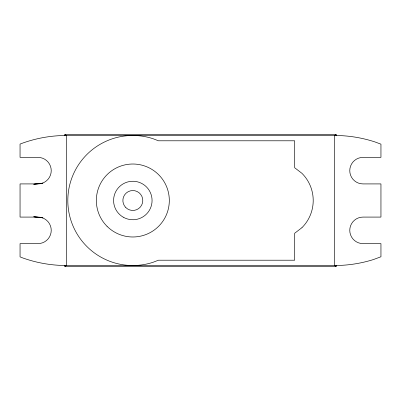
<?xml version="1.0" encoding="UTF-8"?>
<svg xmlns="http://www.w3.org/2000/svg" width="401" height="401" viewBox="0 0 401 401"><rect width="100%" height="100%" fill="white"/><g stroke="black" fill="none" stroke-linecap="round" stroke-linejoin="round"><path stroke-width="0.6" d="M64.832 265.256L64.832 266.51L66.491 265.517L334.509 265.517A130.029 130.029 0 0 0 373.396 259.567L380.95 256.77L380.95 243.623L363.035 243.623A13.268 13.268 0 0 1 349.767 230.354A13.268 13.268 0 0 1 363.035 217.086L380.95 217.086L380.95 183.914L363.035 183.914A13.268 13.268 0 0 1 349.767 170.646A13.268 13.268 0 0 1 363.035 157.377L380.95 157.377L380.95 144.16L374.835 141.894A130.029 130.029 0 0 0 334.509 135.483L66.491 135.483A130.029 130.029 0 0 0 21.042 143.688L20.05 144.094L20.05 157.377L37.965 157.377A13.268 13.268 0 0 1 51.233 170.646A13.268 13.268 0 0 1 37.965 183.914L20.05 183.914L20.05 217.086L37.965 217.086A13.268 13.268 0 0 1 51.233 230.354A13.268 13.268 0 0 1 37.965 243.623L20.05 243.623L20.05 256.866L22.727 257.928A130.029 130.029 0 0 0 66.491 265.517L66.491 135.483L64.832 134.49L64.832 135.744M336.168 135.744L336.168 134.49L334.509 135.483L334.509 265.517L336.168 266.51L336.168 265.256M33.789 184.224L42.481 183.212M33.784 184.239L42.987 183.172M64.832 134.49L336.168 134.49M64.832 266.51L336.168 266.51M33.784 216.756L42.987 217.828M33.844 216.776L42.521 217.788M301.963 227.658L294.705 233.227L294.705 260.209L158.46 260.209L152.921 262.334A65.017 65.017 0 0 1 67.814 200.5A65.017 65.017 0 0 1 152.921 138.666L158.46 140.791L294.705 140.791L294.705 167.773L301.963 173.342A38.406 38.406 0 0 1 301.963 227.658M107.032 226.299A36.486 36.486 0 0 0 168.074 209.944A36.486 36.486 0 0 0 123.388 165.257A36.486 36.486 0 0 0 107.032 226.299M123.212 217.162A19.238 19.238 0 0 0 152.069 200.5A19.238 19.238 0 0 0 123.212 183.838A19.238 19.238 0 0 0 123.212 217.162M125.794 207.538A9.95 9.95 0 0 0 142.445 203.076A9.95 9.95 0 0 0 130.255 190.886A9.95 9.95 0 0 0 125.794 207.538"/></g></svg>
